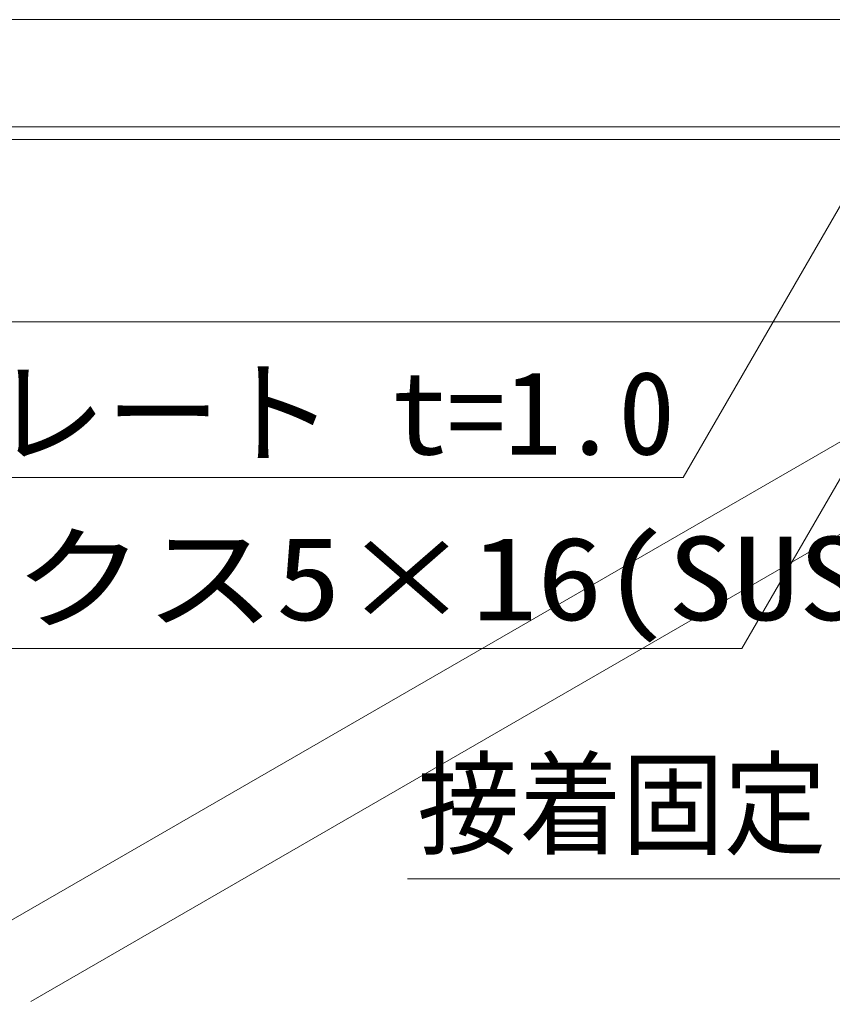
# Model space of a CAD drawing. Units: millimetres, scale not verified. Extents: x -4750 to 4750, y -3000 to 3000.
# Drawn here: x -893.7 to -792, y -2144.8 to -2022 of the extents above; entities that cross this region are included whole.
import ezdxf
from ezdxf.enums import TextEntityAlignment as Align

# ---------------------------------------------------------------- set-up
doc = ezdxf.new("R2010")
doc.units = ezdxf.units.MM
doc.header["$LTSCALE"] = 5
for name, color, linetype, lineweight in [('0-3_一般', 7, 'Continuous', 9), ('0-4_0', 7, 'Continuous', 9), ('0-6_文字', 7, 'Continuous', 9)]:
    doc.layers.add(name, color=color, linetype=linetype, lineweight=lineweight)
doc.styles.add('ＭＳ ゴシック', font='')
doc.styles.get('ＭＳ ゴシック').set_extended_font_data('MS Gothic')

# ---------------------------------------------------------------- blocks, each defined once
blk = doc.blocks.new('グループ-318-1')
at = {"layer": '0-4_0'}
for p, q in [((17238.9, -58986.5), (5238.9, -58986.5)), ((17238.9, -59254.5), (5238.9, -59254.5)), ((17238.9, -59286.5), (5238.9, -59286.5))]:
    blk.add_line(p, q, dxfattribs=at)

msp = doc.modelspace()

# ---------------------------------------------------------------- linework, layer by layer
at = {"layer": '0-3_一般'}
msp.add_line((-1208.054, -2059.807), (-581.793, -2059.807), dxfattribs=at)
msp.add_line((-1208.054, -2059.807), (-581.793, -2059.807), dxfattribs=at)
msp.add_line((-1208.054, -2059.807), (-581.793, -2059.807), dxfattribs=at)
at = {"layer": '0-3_一般', "color": 134}
for p, q in [((-765.054, -2059.807), (-912.278, -2144.807)), ((-745.054, -2059.807), (-892.278, -2144.807))]:
    msp.add_line(p, q, dxfattribs=at)
at = {"layer": '0-6_文字'}
for p, q in [((-810.672, -2079.292), (-779.099, -2024.607)), ((-803.328, -2100.671), (-766.345, -2036.616)), ((-810.672, -2079.292), (-997.297, -2079.292)), ((-803.328, -2100.671), (-944.397, -2100.671)), ((-785.671, -2129.484), (-845.164, -2129.484))]:
    msp.add_line(p, q, dxfattribs=at)

# ---------------------------------------------------------------- block references
at = {"layer": '0-4_0', "xscale": 0.05, "yscale": 0.05}
msp.add_blockref('グループ-318-1', (-1470, 927.316), dxfattribs=at)

# ---------------------------------------------------------------- texts
at = {"layer": '0-6_文字', "style": 'ＭＳ ゴシック'}
msp.add_text('プラスチックプレート t=1.0', height=10.45, dxfattribs=at).set_placement((-996.881, -2079.545), align=Align.BOTTOM_LEFT)
for s, height, width, p in [('ナベテクス5×16(SUS)', 10.45, 1.15, (-943.606, -2100.267)), ('接着固定', 10.41, 0.9, (-843.913, -2128.472))]:
    msp.add_text(s, height=height, dxfattribs=dict(at, width=width)).set_placement(p, align=Align.BOTTOM_LEFT)

doc.saveas('drawing.dxf')
